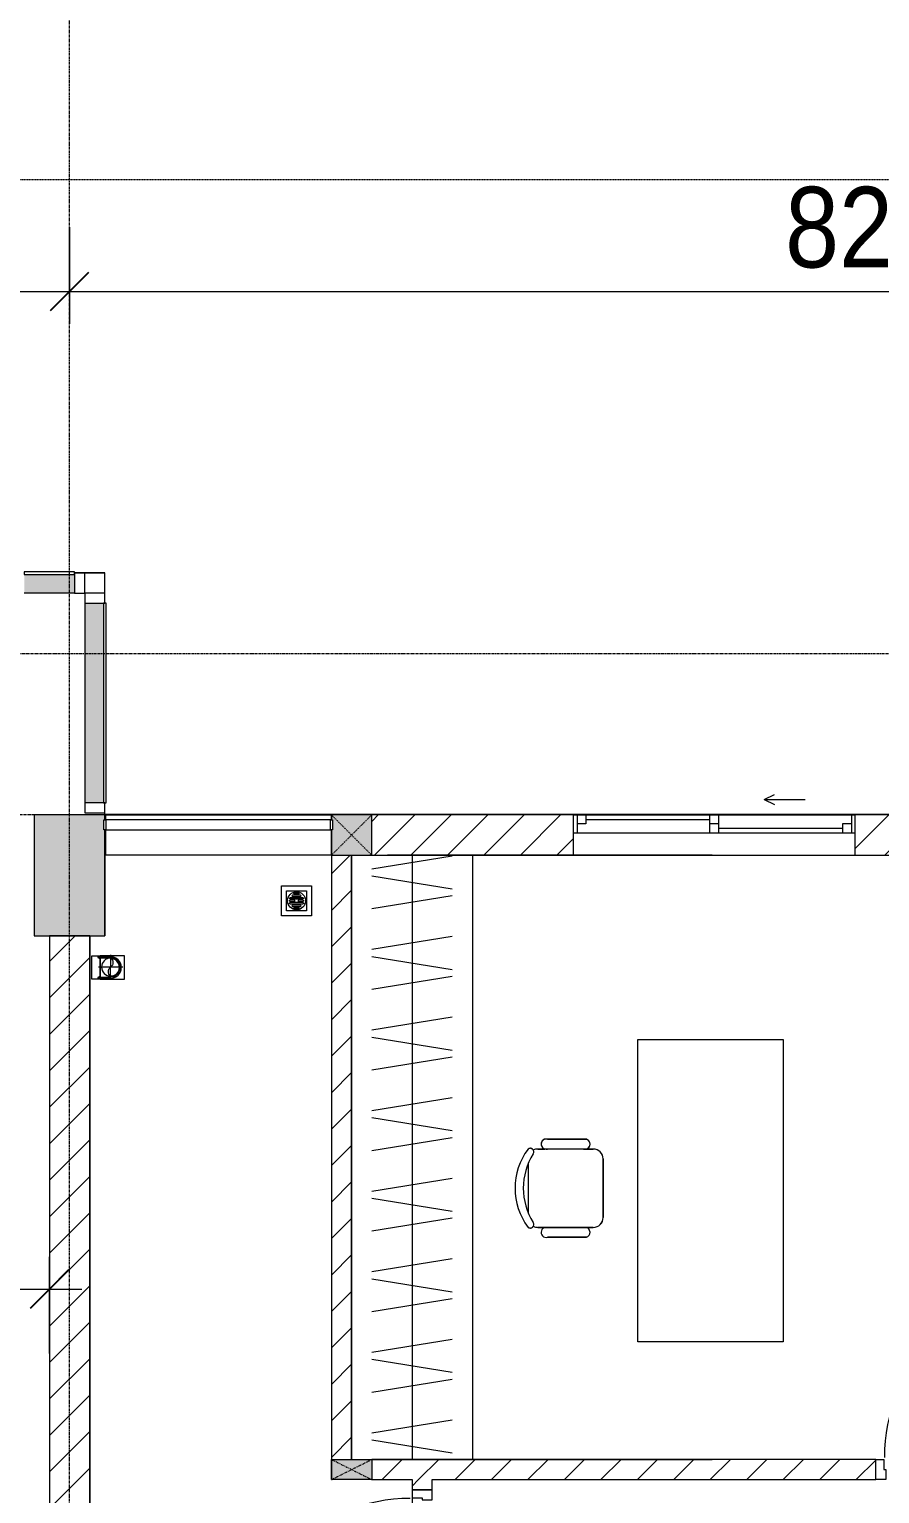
# Model space of a CAD drawing. Header units: millimetres. Extents: x 1591 to 239055, y -15958 to 83255.
# Drawn here: x 179232 to 183454, y 41167 to 48437 of the extents above; entities that cross this region are included whole.
import ezdxf

# ---------------------------------------------------------------- set-up
doc = ezdxf.new("R2010")
doc.units = ezdxf.units.MM
for name, pattern in [('Dash', [6, 3, -3]), ('Dash Dot 3_16_', [7.9375, 4.7625, -1.5875, 0, -1.5875]), ('Grid Line', [22.225, 12.7, -3.175, 3.175, -3.175]), ('IMPORT-CENTER _2_', [40.64, 25.4, -5.08, 5.08, -5.08])]:
    doc.linetypes.add(name, pattern=pattern)
for name, color, linetype, lineweight in [('0-1', 250, 'Continuous', 5), ('A-ANNO-DIMS', 211, 'Continuous', 9), ('A-ANNO-DIMS-160', 211, 'Continuous', 9), ('A-DETL-GENF-1', 9, 'Continuous', 9), ('A-DOOR-1', 254, 'Continuous', 9), ('A-DOOR-2', 9, 'Continuous', 9), ('A-FLOR', 192, 'Continuous', 9), ('A-FLOR-1', 7, 'Continuous', 9), ('A-FLOR-2', 9, 'Continuous', 9), ('A-FLOR-HRAL-1', 254, 'Continuous', 9), ('A-FLOR-HRAL-2', 9, 'Continuous', 9), ('A-GLAZ', 151, 'Continuous', 9), ('A-GLAZ-CURT', 52, 'Continuous', 9), ('A-GLAZ-CWMG', 51, 'Continuous', 9), ('A-GLAZ-CWMG-1', 51, 'Continuous', 18), ('A-WALL-1', 253, 'Continuous', 18), ('A-WALL-2', 9, 'Continuous', 9), ('A-WALL-3', 113, 'Continuous', 18), ('A-WALL-PATT-1', 10, 'Continuous', 9), ('A-WALL-PATT-2', 111, 'Continuous', 9), ('G-ANNO-SYMB-1', 111, 'Dash Dot 3_16_', 18), ('G-IMPT', 8, 'Continuous', 9), ('G-IMPT-2', 8, 'IMPORT-CENTER _2_', 9), ('I-FURN', 30, 'Continuous', 9), ('I-FURN-1', 254, 'Continuous', 9), ('M-EQPM', 50, 'Continuous', 9), ('S-COLS', 52, 'Continuous', 9), ('S-COLS-1', 52, 'Continuous', 5), ('S-COLS-2', 250, 'Continuous', 18), ('S-COLS-3', 254, 'Continuous', 9), ('S-COLS-4', 253, 'Continuous', 18), ('S-COLS-5', 52, 'Continuous', 18), ('S-COLS-HDLN', 52, 'Dash', 9), ('S-COLS-HDLN-1', 9, 'Dash', 9), ('S-GRID-1', 1, 'Grid Line', 9)]:
    doc.layers.add(name, color=color, linetype=linetype, lineweight=lineweight)
doc.styles.add('UTM Avo', font='UTM Avo.ttf', dxfattribs={"width": 0.9, "height": 400})
doc.dimstyles.new('1_Dim_chi_tiet_2_5', dxfattribs={"dimscale": 304.8, "dimtxt": 399.720379, "dimasz": 0.629921, "dimexe": 0.524934, "dimexo": 0.0625, "dimgap": 0.052493, "dimtad": 1, "dimdec": 0, "dimrnd": 5, "dimzin": 0, "dimdsep": 46, "dimtxsty": 'UTM Avo', "dimblk1": 'OBLIQUE', "dimblk2": 'OBLIQUE', "dimsah": 1, "dimcen": 0.09, "dimdle": 0.524934, "dimazin": 0, "dimtfac": 1, "dimtdec": 4, "dimtix": 1, "dimtmove": 0, "dimatfit": 3, "dimfxl": 1.049869, "dimfxlon": 1, "dimtvp": 1, "dimtolj": 1, "dimtzin": 0, "dimarcsym": 2})
pattern_1 = [(45, (0, 0), (-90.50967, 90.50967), [])]
pattern_2 = [(45, (95879.7, 0), (-90.50967, 90.50967), [])]

# ---------------------------------------------------------------- blocks, each defined once
blk = doc.blocks.new('NCV_TKTC_KET CAU_rvt-1-TKCS_MB TẦNG 6-8')
at = {"layer": 'S-COLS-1'}
blk.add_hatch(color=256, dxfattribs=at).paths.add_polyline_path([(83727.6, 43936.9), (83727.6, 44462), (83722.7, 44462), (83722.7, 44512), (83727.6, 44512), (83727.6, 44536.9), (83377.6, 44536.9), (83377.6, 43936.9), (83722.7, 43936.9)])
at = {"layer": 'A-FLOR-1'}
for p, q in [((83732.7, 44536.9), (83727.6, 44536.9)), ((84852.6, 44336.9), (84852.6, 41238.1)), ((85252.5, 41237), (85252.5, 40237.8))]:
    blk.add_line(p, q, dxfattribs=at)
at = {"layer": 'S-COLS-2'}
for p, q in [((83727.6, 44536.9), (83377.6, 44536.9)), ((83377.6, 44536.9), (83377.6, 43936.9)), ((83727.6, 44512), (83727.6, 44536.9)), ((83727.6, 43936.9), (83727.6, 44462)), ((83377.6, 43936.9), (83727.6, 43936.9))]:
    blk.add_line(p, q, dxfattribs=at)
blk = doc.blocks.new('DOOR_CW_01 CANH MO-PANEL KINH - DIW_01-900x2200-CỬA GỖ VÂN LAMINATE-V26-TKCS_MB TẦNG 6-8')
at = {"layer": 'A-DETL-GENF-1'}
for p, q in [((-397, -182), (-397, -62)), ((-397, -62), (-357, -62)), ((-357, -62), (-357, -182)), ((-357, -182), (-397, -182)), ((-397, -196), (-391, -196)), ((-397, -738), (-397, -196)), ((-391, -196), (-391, -182)), ((-391, -182), (-363, -182)), ((-363, -182), (-363, -196)), ((-357, -196), (-363, -196)), ((-357, -196), (-357, -738)), ((-433.9, -711.2), (-427.3, -715.8)), ((-320.1, -711.2), (-326.7, -715.8)), ((-442, -737), (-442, -816.5)), ((-434, -799.5), (-434, -737)), ((-399, -792.2), (-399, -831.8)), ((-397, -792.2), (-399, -792.2)), ((-397, -738), (-391, -738)), ((-357, -752), (-397, -752)), ((-397, -752), (-397, -872)), ((-397, -792.2), (-397, -831.8)), ((-391, -752), (-391, -738)), ((-363, -752), (-391, -752)), ((-357, -738), (-363, -738)), ((-363, -738), (-363, -752)), ((-357, -872), (-357, -752)), ((-357, -792.2), (-357, -831.8)), ((-357, -792.2), (-355, -792.2)), ((-355, -792.2), (-355, -831.8)), ((-320, -799.5), (-320, -737)), ((-312, -737), (-312, -816.5)), ((-399, -820.5), (-438, -820.5)), ((-399, -803.5), (-430, -803.5)), ((-399, -831.8), (-397, -831.8)), ((-397, -872), (-357, -872)), ((-355, -831.8), (-357, -831.8)), ((-355, -803.5), (-324, -803.5)), ((-355, -820.5), (-316, -820.5))]:
    blk.add_line(p, q, dxfattribs=at)
blk.add_circle((-407, -60), 10, dxfattribs=at)
for centre, radius, start, end in [((-407, -60), 814, 268, 0), ((-397, -737), 45, 145, 180), ((-397, -737), 37, 145, 180), ((-357, -737), 37, 0, 35), ((-357, -737), 45, 360, 35), ((-430, -799.5), 4, 180, 270), ((-324, -799.5), 4, 270, 0), ((-438, -816.5), 4, 180, 270), ((-316, -816.5), 4, 270, 0)]:
    blk.add_arc(centre, radius, start, end, dxfattribs=at)
at = {"layer": 'A-DOOR-2'}
for p, q in [((-448.4, 50), (-400, 50)), ((-400, 50), (-400, 0)), ((400, 0), (400, 50)), ((400, 50), (450, 50)), ((450, 50), (450, -50)), ((-410, -50), (-448.4, -50)), ((-410, 0), (-410, -50)), ((-400, 0), (-410, 0)), ((-407, -50), (-382, -50)), ((410, 0), (400, 0)), ((410, -50), (410, 0)), ((450, -50), (410, -50))]:
    blk.add_line(p, q, dxfattribs=at)
blk = doc.blocks.new('TU DO LV A - TU DO LV A-V39-TKCS_MB TẦNG 6-8')
at = {"layer": 'I-FURN'}
for p, q in [((0, 0), (3000, 0)), ((4.3, -101), (68.9, -499)), ((169, -101), (104.4, -499)), ((202.5, -101), (267.1, -499)), ((404.3, -101), (468.9, -499)), ((569, -101), (504.4, -499)), ((602.5, -101), (667.1, -499)), ((804.3, -101), (868.9, -499)), ((969, -101), (904.4, -499)), ((1002.5, -101), (1067.1, -499)), ((1204.3, -101), (1268.9, -499)), ((1369, -101), (1304.4, -499)), ((1402.5, -101), (1467.1, -499)), ((1604.3, -101), (1668.9, -499)), ((1769, -101), (1704.4, -499)), ((1802.5, -101), (1867.1, -499)), ((2004.3, -101), (2068.9, -499)), ((2169, -101), (2104.4, -499)), ((2202.5, -101), (2267.1, -499)), ((2404.3, -101), (2468.9, -499)), ((2569, -101), (2504.4, -499)), ((2602.5, -101), (2667.1, -499)), ((2804.3, -101), (2868.9, -499)), ((2969, -101), (2904.4, -499)), ((0, -300), (3000, -300))]:
    blk.add_line(p, q, dxfattribs=at)
at = {"layer": 'I-FURN-1'}
blk.add_line((0, 0), (3000, 0), dxfattribs=at)
blk = doc.blocks.new('BAN LV A - BAN LV A_dwg_ban hoc2-348006-TKCS_MB TẦNG 6-8')
at = {"layer": 'I-FURN'}
for p, q in [((145.8, 437.4), (-145.8, 437.4)), ((-194.4, 388.8), (-194.4, 113.4)), ((194.4, 113.4), (194.4, 388.8)), ((-243, 354.4), (-243, 162)), ((194.4, 351.4), (194.4, 150.8)), ((243.7, 162), (243.7, 354.4)), ((-120.5, 64.8), (120.5, 64.8))]:
    blk.add_line(p, q, dxfattribs=at)
at = {"layer": 'I-FURN', "flags": 128}
blk.add_lwpolyline([(-737.8, 610.5), (-737.8, 1330.5), (-154.9, 1330.5), (762.2, 1330.5), (762.2, 610.5)], close=True, dxfattribs=at)
at = {"layer": 'I-FURN'}
for centre, radius, start, end in [((-145.8, 388.8), 48.6, 90, 180), ((145.8, 388.8), 48.6, 360, 90), ((-218.7, 347.3), 25.3, 343.7398, 163.7398), ((219.4, 347.3), 25.3, 16.2602, 170.70537), ((-218.7, 154.9), 25.3, 163.7398, 16.2602), ((219.4, 154.9), 25.3, 189.29463, 16.2602), ((-180.2, 75.4), 17.8, 57.97259, 216.69006), ((-145.8, 113.4), 48.6, 180, 207.58444), ((0, 359.3), 318.2, 237.57575, 302.42425), ((180.2, 75.4), 17.8, 323.30994, 122.02741), ((145.8, 113.4), 48.6, 332.41556, 0), ((0, 324), 324, 233.1301, 306.8699)]:
    blk.add_arc(centre, radius, start, end, dxfattribs=at)
blk = doc.blocks.new('BAN LV A - BAN LV A_dwg-348005-TKCS_MB TẦNG 6-8')
at = {"extrusion": (0, 0, -1), "zscale": -1, "rotation": 180}
blk.add_blockref('BAN LV A - BAN LV A_dwg_ban hoc2-348006-TKCS_MB TẦNG 6-8', (-729, 1383.7), dxfattribs=at)
blk = doc.blocks.new('BAN LV A - BAN LV A-401069-TKCS_MB TẦNG 6-8')
at = {"layer": 'I-FURN-1'}
for p, q in [((-8.8, -53.2), (1491.2, -53.2)), ((-8.8, -773.2), (-8.8, -53.2)), ((1491.2, -53.2), (1491.2, -773.2)), ((1491.2, -773.2), (-8.8, -773.2)), ((534.6, -1029.3), (534.6, -994.9)), ((583.2, -946.3), (874.8, -946.3)), ((923.4, -994.9), (923.4, -1032.3)), ((486, -1221.7), (486, -1029.3)), ((972.7, -1029.3), (972.7, -1221.7)), ((534.6, -1270.3), (534.6, -1235.9)), ((923.4, -1232.9), (923.4, -1270.3))]:
    blk.add_line(p, q, dxfattribs=at)
for centre, radius, start, end in [((510.3, -1036.4), 25.3, 16.2602, 163.7398), ((583.2, -994.9), 48.6, 90, 180), ((874.8, -994.9), 48.6, 0, 90), ((948.4, -1036.4), 25.3, 16.2602, 170.70537), ((510.3, -1228.8), 25.3, 163.7398, 343.7398), ((948.4, -1228.8), 25.3, 189.29463, 16.2602), ((548.9, -1308.3), 17.8, 119.40397, 216.69006), ((583.2, -1270.3), 48.6, 180, 207.58444), ((874.8, -1270.3), 48.6, 332.41556, 0), ((909.2, -1308.3), 17.8, 323.30994, 60.59603), ((729, -1059.7), 324, 233.1301, 306.8699)]:
    blk.add_arc(centre, radius, start, end, dxfattribs=at)
at = {"extrusion": (0, 0, -1), "zscale": -1, "rotation": 180}
blk.add_blockref('BAN LV A - BAN LV A_dwg-348005-TKCS_MB TẦNG 6-8', (0, 0), dxfattribs=at)
blk = doc.blocks.new('Railing - 50 x 10mm-901205-TKCS_MB TẦNG 6-8')
at = {"layer": 'A-FLOR-HRAL-2'}
for p, q in [((25, 5), (-25, 5)), ((-25, 5), (-25, -5)), ((25, -5), (25, 5)), ((-25, -5), (25, -5))]:
    blk.add_line(p, q, dxfattribs=at)
blk = doc.blocks.new('Railing - Railing-990164-TKCS_MB TẦNG 6-8')
at = {"layer": 'A-FLOR-HRAL-2'}
for p, q in [((61939.2, 35251.3), (60824.2, 35251.3)), ((60824.2, 35201.3), (61939.2, 35201.3))]:
    blk.add_line(p, q, dxfattribs=at)
at = {"extrusion": (0, 0, -1), "zscale": -1, "rotation": 270}
for p in [(-60819.2, 35226.3), (-61944.2, 35226.3)]:
    blk.add_blockref('Railing - 50 x 10mm-901205-TKCS_MB TẦNG 6-8', p, dxfattribs=at)
blk = doc.blocks.new('G1_SOF - BO TRU - 100x200-746114-TKCS_MB TẦNG 6-8')
at = {"layer": 'S-COLS'}
blk.add_hatch(color=256, dxfattribs=at).paths.add_polyline_path([(50, -100), (50, 100), (-50, 100), (-50, -100)])
at = {"layer": 'S-COLS-4'}
for p, q in [((-50, 100), (50, 100)), ((-50, -100), (-50, 100)), ((50, 100), (50, -100)), ((50, -100), (-50, -100))]:
    blk.add_line(p, q, dxfattribs=at)
at = {"layer": 'S-COLS-HDLN-1'}
for p, q in [((50, -100), (-50, 100)), ((-50, -100), (50, 100))]:
    blk.add_line(p, q, dxfattribs=at)
blk = doc.blocks.new('DOOR_CW_01 CANH MO-PANEL KINH - DIG_01-900x2200-CỬA NHÔM KÍNH-901226-TKCS_MB TẦNG 6-8')
at = {"layer": 'A-DETL-GENF-1'}
for p, q in [((-442, 737), (-442, 816.5)), ((-399, 820.5), (-438, 820.5)), ((-399, 803.5), (-430, 803.5)), ((-399, 831.8), (-397, 831.8)), ((-399, 792.2), (-399, 831.8)), ((-397, 872), (-357, 872)), ((-397, 752), (-397, 872)), ((-397, 792.2), (-397, 831.8)), ((-357, 872), (-357, 752)), ((-357, 792.2), (-357, 831.8)), ((-355, 831.8), (-357, 831.8)), ((-355, 792.2), (-355, 831.8)), ((-355, 820.5), (-316, 820.5)), ((-355, 803.5), (-324, 803.5)), ((-312, 737), (-312, 816.5)), ((-434, 799.5), (-434, 737)), ((-397, 792.2), (-399, 792.2)), ((-357, 752), (-397, 752)), ((-397, 738), (-391, 738)), ((-397, 738), (-397, 196)), ((-363, 752), (-391, 752)), ((-391, 752), (-391, 738)), ((-363, 738), (-363, 752)), ((-357, 738), (-363, 738)), ((-357, 792.2), (-355, 792.2)), ((-357, 196), (-357, 738)), ((-320, 799.5), (-320, 737)), ((-433.9, 711.2), (-427.3, 715.8)), ((-320.1, 711.2), (-326.7, 715.8)), ((-397, 196), (-391, 196)), ((-357, 182), (-397, 182)), ((-397, 182), (-397, 62)), ((-391, 196), (-391, 182)), ((-391, 182), (-363, 182)), ((-357, 196), (-363, 196)), ((-363, 182), (-363, 196)), ((-357, 62), (-357, 182)), ((-397, 62), (-357, 62))]:
    blk.add_line(p, q, dxfattribs=at)
blk.add_circle((-407, 60), 10, dxfattribs=at)
for centre, radius, start, end in [((-407, 60), 814, 360, 92), ((-438, 816.5), 4, 90, 180), ((-430, 799.5), 4, 90, 180), ((-324, 799.5), 4, 360, 90), ((-316, 816.5), 4, 0, 90), ((-397, 737), 45, 180, 215), ((-397, 737), 37, 180, 215), ((-357, 737), 37, 325, 0), ((-357, 737), 45, 325, 0)]:
    blk.add_arc(centre, radius, start, end, dxfattribs=at)
at = {"layer": 'A-DOOR-2'}
for p, q in [((-410, 50), (-450, 50)), ((-450, 50), (-450, -50)), ((-410, 0), (-410, 50)), ((-400, 0), (-410, 0)), ((-407, 50), (-382, 50)), ((-400, -50), (-400, 0)), ((410, 0), (400, 0)), ((400, 0), (400, -50)), ((450, 50), (410, 50)), ((410, 50), (410, 0)), ((450, -50), (450, 50)), ((-450, -50), (-400, -50)), ((400, -50), (450, -50))]:
    blk.add_line(p, q, dxfattribs=at)
blk = doc.blocks.new('NCV_TKTC_TANG 6 - 8_rvt-2-TKCS_MB TẦNG 6-8')
at = {"layer": 'A-WALL-PATT-1'}
h = blk.add_hatch(dxfattribs=at)
h.set_pattern_fill('FP_1', color=256, style=0, pattern_type=2)
h.set_pattern_definition(pattern_1)
h.paths.add_polyline_path([(84852.7, 41336.9), (84952.7, 41336.9), (84952.7, 44336.9), (84852.7, 44336.9), (84852.7, 42667.4)])
h = blk.add_hatch(dxfattribs=at)
h.set_pattern_fill('FP_1', color=256, style=0, pattern_type=2)
h.set_pattern_definition(pattern_1)
h.paths.add_polyline_path([(85352.7, 41236.9), (87554.3, 41236.9), (87554.3, 41336.9), (85052.7, 41336.9), (85052.7, 41236.9), (85252.7, 41236.9)])
h = blk.add_hatch(dxfattribs=at)
h.set_pattern_fill('FP_1', color=256, style=0, pattern_type=2)
h.set_pattern_definition(pattern_1)
h.paths.add_polyline_path([(85352.7, 40236.9), (85352.7, 40286.9), (85252.7, 40286.9), (85252.7, 40236.9)])
h.paths.add_polyline_path([(85352.7, 41186.9), (85352.7, 41236.9), (85252.7, 41236.9), (85252.7, 41186.9)])
at = {"layer": 'A-FLOR-2'}
for p, q in [((83732.7, 44336.9), (83727.7, 44336.9)), ((83727.7, 44336.9), (83727.7, 43936.9)), ((84952.7, 44336.9), (84952.7, 41336.9)), ((85552.7, 44336.9), (85130.2, 44336.9)), ((86052.6, 44336.9), (85552.7, 44336.9)), ((86742.2, 44336.9), (86052.6, 44336.9)), ((83652.7, 43936.9), (83652.7, 40536.9)), ((84952.7, 41336.9), (85052.7, 41336.9)), ((85052.7, 41336.9), (85552.7, 41336.9)), ((85552.7, 41336.9), (86742.2, 41336.9))]:
    blk.add_line(p, q, dxfattribs=at)
at = {"layer": 'A-WALL-1'}
for p, q in [((84852.7, 44336.9), (84852.7, 41336.9)), ((84952.7, 41336.9), (84952.7, 44336.9)), ((87554.3, 41336.9), (85052.7, 41336.9)), ((87554.3, 41236.9), (87554.3, 41336.9)), ((85052.7, 41236.9), (85252.7, 41236.9)), ((85252.7, 41236.9), (85252.7, 41186.9)), ((85352.7, 41236.9), (87554.3, 41236.9)), ((85352.7, 41186.9), (85352.7, 41236.9)), ((85252.7, 41186.9), (85352.7, 41186.9))]:
    blk.add_line(p, q, dxfattribs=at)
at = {"layer": 'A-WALL-2'}
for p, q in [((83732.7, 44536.9), (84852.3, 44536.9)), ((83732.7, 44512), (83732.7, 44536.9)), ((84852.3, 44512), (84852.3, 44536.9)), ((83732.7, 44336.9), (83732.7, 44462)), ((84852.3, 44336.9), (84852.3, 44462)), ((84852.3, 44336.9), (83732.7, 44336.9))]:
    blk.add_line(p, q, dxfattribs=at)
at = {"layer": 'A-DOOR-1'}
for name, p, rotation in [('DOOR_CW_01 CANH MO-PANEL KINH - DIW_01-900x2200-CỬA GỖ VÂN LAMINATE-V26-TKCS_MB TẦNG 6-8', (88004.3, 41286.9), 180), ('DOOR_CW_01 CANH MO-PANEL KINH - DIG_01-900x2200-CỬA NHÔM KÍNH-901226-TKCS_MB TẦNG 6-8', (85302.7, 40736.9), 90.0000000000011)]:
    blk.add_blockref(name, p, dxfattribs=dict(at, rotation=rotation))
at = {"layer": 'A-FLOR-HRAL-1'}
blk.add_blockref('Railing - Railing-990164-TKCS_MB TẦNG 6-8', (22908.5, 9260.7), dxfattribs=at)
at = {"layer": 'I-FURN-1'}
for name, p, rotation in [('TU DO LV A - TU DO LV A-V39-TKCS_MB TẦNG 6-8', (85552.7, 44336.9), 270.0000000000002), ('BAN LV A - BAN LV A-401069-TKCS_MB TẦNG 6-8', (87147.5, 43412.7), 270.0000000000005)]:
    blk.add_blockref(name, p, dxfattribs=dict(at, rotation=rotation))
at = {"layer": 'S-COLS-3', "rotation": 270.0000000000007}
blk.add_blockref('G1_SOF - BO TRU - 100x200-746114-TKCS_MB TẦNG 6-8', (84952.7, 41286.9), dxfattribs=at)
blk = doc.blocks.new('G1_SOF - BO TRU - 200x200-V12-TKCS_MB TẦNG 6-8')
at = {"layer": 'S-COLS'}
blk.add_hatch(color=256, dxfattribs=at).paths.add_polyline_path([(-95, -100), (100, -100), (100, 100), (-100, 100), (-100, 75.1), (-95, 75.1), (-95, 25.1), (-100, 25.1), (-100, -100)])
at = {"layer": 'S-COLS-5'}
for p, q in [((100, 100), (-100, 100)), ((-100, 100), (-100, 75.1)), ((100, -100), (100, 100)), ((-100, 25.1), (-100, -100)), ((-100, -100), (100, -100))]:
    blk.add_line(p, q, dxfattribs=at)
at = {"layer": 'S-COLS-HDLN'}
for p, q in [((100, 100), (-100, -100)), ((-100, 100), (100, -100))]:
    blk.add_line(p, q, dxfattribs=at)
blk = doc.blocks.new('TKTC_XREF_251221_MB TANG 2-7 - TKTC_XREF_260130_MB TANG 2-5_dwg_THU NUOC - THU NUOC-444531-TKCS_MB TẦNG 1-4746810-TKCS_MB TẦNG 6-8')
at = {"layer": 'G-IMPT'}
for p, q in [((-23.3, 10.8), (40.9, 10.8)), ((40.9, 4.8), (-23.3, 4.8)), ((-11, 23.3), (28.5, 23.3)), ((28.5, 17.3), (-11, 17.3)), ((-1.1, 35.6), (18.5, 35.6)), ((18.5, 29.6), (-1.1, 29.6)), ((-23.3, -13.6), (40.9, -13.6)), ((40.9, -19.6), (-23.3, -19.6)), ((-11, -26.1), (28.5, -26.1)), ((28.5, -32.1), (-11, -32.1)), ((-1.1, -38.5), (18.5, -38.5)), ((18.5, -44.5), (-1.1, -44.5))]:
    blk.add_line(p, q, dxfattribs=at)
at = {"layer": 'G-IMPT', "flags": 128}
for points in [[(83.7, -79.4), (83.7, 70.6), (-66.3, 70.6), (-66.3, -79.4)], [(58.7, -54.4), (58.7, 45.6), (-41.3, 45.6), (-41.3, -54.4)]]:
    blk.add_lwpolyline(points, close=True, dxfattribs=at)
for points in [[(-23.3, -1.2), (0.7, -1.2), (0.7, -7.2), (-23.3, -7.2)], [(40.9, -7.2), (16.7, -7.2), (16.7, -1.2), (40.9, -1.2)]]:
    blk.add_lwpolyline(points, dxfattribs=at)
at = {"layer": 'G-IMPT'}
for centre, radius, start, end in [((8.7, -4.4), 45, 360, 180), ((8.7, -4.4), 45, 360, 180), ((-23.3, 7.8), 3, 90, 270), ((-11, 20.3), 3, 90, 270), ((-1.1, 32.6), 3, 90, 270), ((18.5, 32.6), 3, 270, 90), ((28.5, 20.3), 3, 270, 90), ((40.9, 7.8), 3, 270, 90), ((8.7, -4.4), 45, 180, 360), ((8.7, -4.4), 45, 180, 360), ((-23.3, -4.2), 3, 90, 270), ((-23.3, -16.6), 3, 90, 270), ((-11, -29.1), 3, 90, 270), ((-1.1, -41.5), 3, 90, 270), ((18.5, -41.5), 3, 270, 90), ((28.5, -29.1), 3, 270, 90), ((40.9, -4.2), 3, 270, 90), ((40.9, -16.6), 3, 270, 90)]:
    blk.add_arc(centre, radius, start, end, dxfattribs=at)
blk = doc.blocks.new('TKTC_XREF_251221_MB TANG 2-7 - TKTC_XREF_260130_MB TANG 2-5_dwg_$cc-4746806-TKCS_MB TẦNG 6-8')
at = {"layer": 'G-IMPT-2'}
for p, q in [((-0.673, 0), (0.673, 0)), ((0, -0.673), (0, 0.673))]:
    blk.add_line(p, q, dxfattribs=at)
at = {"layer": 'M-EQPM'}
blk.add_circle((0, 0), 0.5, dxfattribs=at)
for centre, radius, start, end in [((0, 0), 0.5, 90, 270), ((0.188, 0.25), 0.313, 126.8699, 233.1301), ((-0.188, -0.25), 0.313, 306.8699, 53.1301)]:
    blk.add_arc(centre, radius, start, end, dxfattribs=at)
blk = doc.blocks.new('TKTC_XREF_251221_MB TANG 2-7 - TKTC_XREF_260130_MB TANG 2-5_dwg_CUM U_DN100-4746796-TKCS_MB TẦNG 6-8')
at = {"layer": 'G-IMPT'}
blk.add_hatch(color=256, dxfattribs=at).paths.add_polyline_path([(0, 61), (0, 57), (14.8, 55.1), (28.5, 49.4), (40.3, 40.3), (49.4, 28.5), (55.1, 14.8), (57, 0), (55.1, -14.8), (49.4, -28.5), (40.3, -40.3), (28.5, -49.4), (14.8, -55.1), (0, -57), (0, -61), (15.8, -58.9), (30.5, -52.8), (43.1, -43.1), (52.8, -30.5), (58.9, -15.8), (61, 0), (58.9, 15.8), (52.8, 30.5), (43.1, 43.1), (30.5, 52.8), (15.8, 58.9)])
for p, q in [((-79.1, 66.6), (-79.1, 63.4)), ((-76.6, 66.6), (-76.6, 63.4)), ((-74.6, 66.6), (-74.6, 63.4)), ((-72.7, 69.3), (-72.7, 60.7)), ((-66.9, 67.9), (-71.7, 67.9)), ((-66.9, 62.1), (-71.7, 62.1)), ((-65, 69), (0, 69)), ((-79.1, -63.4), (-79.1, -66.6)), ((-76.6, -63.4), (-76.6, -66.6)), ((-74.6, -63.4), (-74.6, -66.6)), ((-72.7, -60.7), (-72.7, -69.3)), ((-66.9, -62.1), (-71.7, -62.1)), ((-66.9, -67.9), (-71.7, -67.9)), ((-65, -69), (0, -69))]:
    blk.add_line(p, q, dxfattribs=at)
at = {"layer": 'G-IMPT', "flags": 128}
for points in [[(-72.7, 67.6), (-78.1, 67.6), (-78.1, 62.4), (-72.7, 62.4)], [(-71.7, 59.2), (-66.9, 59.2), (-66.9, 70.8), (-71.7, 70.8)], [(-66.9, 70.8), (-66.9, 72.7), (-65, 72.7), (-65, 57.3), (-66.9, 57.3), (-66.9, 59.2)], [(-65, 61), (0, 61), (0, 57)], [(-72.7, -62.4), (-78.1, -62.4), (-78.1, -67.6), (-72.7, -67.6)], [(-71.7, -70.8), (-66.9, -70.8), (-66.9, -59.2), (-71.7, -59.2)], [(-66.9, -59.2), (-66.9, -57.3), (-65, -57.3), (-65, -72.7), (-66.9, -72.7), (-66.9, -70.8)], [(-65, -61), (0, -61), (0, -57)]]:
    blk.add_lwpolyline(points, dxfattribs=at)
at = {"layer": 'G-IMPT'}
for centre, radius, start, end in [((-78.1, 66.6), 0.96, 90, 180), ((-78.1, 63.4), 0.96, 180, 270), ((-71.1, 69.3), 1.56, 112.61986, 247.38014), ((-67.9, 65), 4.8, 143.1301, 216.8699), ((-71.1, 60.7), 1.56, 112.61986, 247.38014), ((0, 0), 69, 270, 90), ((0, 0), 61, 270, 90), ((0, 0), 57, 270, 90), ((-78.1, -63.4), 0.96, 90, 180), ((-78.1, -66.6), 0.96, 180, 270), ((-71.1, -60.7), 1.56, 112.61986, 247.38014), ((-67.9, -65), 4.8, 143.1301, 216.8699), ((-71.1, -69.3), 1.56, 112.61986, 247.38014)]:
    blk.add_arc(centre, radius, start, end, dxfattribs=at)
blk = doc.blocks.new('TKTC_XREF_251221_MB TANG 2-7 - TKTC_XREF_251221_MB TANG 2-7-2039446-TKCS_MB TẦNG 6-8')
at = {"layer": 'M-EQPM'}
for p, q in [((50075, 28502.1), (49925, 28502.1)), ((50075, 28400.4), (50075, 28502.1)), ((50075, 27302.1), (50075, 27310)), ((54800, 27302.1), (50075, 27302.1)), ((50011, 26600.1), (50051, 26600.1)), ((50011, 26484.2), (50011, 26600.1)), ((50051, 26601.8), (50171, 26601.8)), ((50051, 26600.1), (50051, 26484.2)), ((50051, 26482.2), (50051, 26600.1)), ((50171, 26601.8), (50171, 26482.2)), ((50051, 26484.2), (50011, 26484.2)), ((50171, 26482.2), (50051, 26482.2))]:
    blk.add_line(p, q, dxfattribs=at)
at = {"extrusion": (0, 0, -1), "zscale": -1}
blk.add_blockref('TKTC_XREF_251221_MB TANG 2-7 - TKTC_XREF_260130_MB TANG 2-5_dwg_THU NUOC - THU NUOC-444531-TKCS_MB TẦNG 1-4746810-TKCS_MB TẦNG 6-8', (-51035.4, 26877.9), dxfattribs=at)
at = {"xscale": 0.7894736842105242, "yscale": 0.7894736842105242, "zscale": 0.7894736842105242}
blk.add_blockref('TKTC_XREF_251221_MB TANG 2-7 - TKTC_XREF_260130_MB TANG 2-5_dwg_CUM U_DN100-4746796-TKCS_MB TẦNG 6-8', (50102.3, 26542.5), dxfattribs=at)
at = {"extrusion": (0, 0, -1), "xscale": 90.00000000005068, "yscale": 90.00000000005068, "zscale": -90.00000000005069, "rotation": 0.3740267799372842}
blk.add_blockref('TKTC_XREF_251221_MB TANG 2-7 - TKTC_XREF_260130_MB TANG 2-5_dwg_$cc-4746806-TKCS_MB TẦNG 6-8', (-50103.9, 26544.2), dxfattribs=at)
blk = doc.blocks.new('1_FAMILY RVT - W01-WxH 1400x1400xmm-389822-TKCS_MB TẦNG 6-8')
at = {"layer": 'A-GLAZ'}
for p, q in [((248.4, 172.39), (299.2, 197.79)), ((248.4, 172.39), (299.2, 146.99)), ((248.4, 172.39), (451.6, 172.39)), ((-700, 96.19), (-700, -103.81)), ((700, 96.19), (-700, 96.19)), ((-700, 96.19), (-636.5, 96.19)), ((-680.95, 96.19), (-680.95, 7.29)), ((-636.5, 96.19), (-22.225, 96.19)), ((-636.5, 96.19), (-636.5, 51.74)), ((-636.5, 73.965), (-22.225, 73.965)), ((-22.225, 7.29), (-22.225, 96.19)), ((-22.225, 96.19), (22.225, 96.19)), ((22.225, 96.19), (680.95, 96.19)), ((22.225, 96.19), (22.225, 7.29)), ((680.95, 96.19), (700, 96.19)), ((680.95, 96.19), (680.95, 7.29)), ((700, -103.81), (700, 96.19)), ((-700, 7.29), (-680.95, 7.29)), ((-636.5, 51.74), (-680.95, 51.74)), ((-680.95, 7.29), (-22.225, 7.29)), ((22.225, 51.74), (-22.225, 51.74)), ((-22.225, 7.29), (22.225, 7.29)), ((22.225, 29.515), (636.5, 29.515)), ((22.225, 7.29), (636.5, 7.29)), ((636.5, 51.74), (636.5, 7.29)), ((680.95, 51.74), (636.5, 51.74)), ((636.5, 7.29), (700, 7.29)), ((-700, -103.81), (700, -103.81))]:
    blk.add_line(p, q, dxfattribs=at)
blk = doc.blocks.new('Rectangular Mullion - 50 x 100mm-1838999-TKCS_MB TẦNG 6-8')
at = {"layer": 'A-GLAZ-CWMG-1'}
for p, q in [((-50, 100), (0, 100)), ((-50, 0), (-50, 100)), ((0, 100), (0, 0)), ((0, 0), (-50, 0))]:
    blk.add_line(p, q, dxfattribs=at)
blk = doc.blocks.new('System Panel - Glazed-1901962-TKCS_MB TẦNG 6-8')
at = {"layer": 'A-GLAZ-CURT'}
for p, q in [((125, 6), (-125, 6)), ((-125, 6), (-125, -6)), ((125, -6), (125, 6)), ((-125, -6), (125, -6))]:
    blk.add_line(p, q, dxfattribs=at)
blk = doc.blocks.new('Rectangular Mullion - 50 x 100mm-1901960-TKCS_MB TẦNG 6-8')
at = {"layer": 'A-GLAZ-CWMG'}
blk.add_hatch(color=256, dxfattribs=at).paths.add_polyline_path([(83518.2, 45637), (83577.6, 45637), (83577.6, 45731), (83327.6, 45731), (83327.6, 45637)])
blk.add_line((83577.6, 45637), (83327.6, 45637), dxfattribs=at)
blk = doc.blocks.new('System Panel - Glazed-1903588-TKCS_MB TẦNG 6-8')
at = {"layer": 'A-GLAZ-CURT'}
for p, q in [((495.2, 6), (-495.2, 6)), ((-495.2, 6), (-495.2, -6)), ((495.2, -6), (495.2, 6)), ((-495.2, -6), (495.2, -6))]:
    blk.add_line(p, q, dxfattribs=at)
blk = doc.blocks.new('Rectangular Mullion - 50 x 100mm-1903586-TKCS_MB TẦNG 6-8')
at = {"layer": 'A-GLAZ-CWMG'}
blk.add_hatch(color=256, dxfattribs=at).paths.add_polyline_path([(83721.6, 44596.9), (83721.6, 45587.4), (83627.6, 45587.4), (83627.6, 44596.9)])
blk.add_line((83627.6, 45587.4), (83627.6, 44596.9), dxfattribs=at)
blk = doc.blocks.new('Rectangular Mullion - 50 x 100mm-1286808-TKCS_MB TẦNG 6-8')
at = {"layer": 'A-GLAZ-CWMG-1'}
for p, q in [((-50, 0), (0, 0)), ((-50, -100), (-50, 0)), ((0, 0), (0, -100)), ((0, -100), (-50, -100))]:
    blk.add_line(p, q, dxfattribs=at)
blk = doc.blocks.new('Rectangular Mullion - 50 x 100mm-1286811-TKCS_MB TẦNG 6-8')
at = {"layer": 'A-GLAZ-CWMG-1'}
for p, q in [((0, 0), (-50, 0)), ((-50, 0), (-50, -100)), ((0, -100), (0, 0)), ((-50, -100), (0, -100))]:
    blk.add_line(p, q, dxfattribs=at)
blk = doc.blocks.new('DIMBLOCK45-TKCS_MB TẦNG 6-8')
at = {"layer": 'A-ANNO-DIMS-160'}
for p, q in [((173232.3, 47454.9), (173232.3, 46974.9)), ((173232.3, 47134.9), (173232.3, 47454.9)), ((179432.3, 47454.9), (179432.3, 46974.9)), ((179432.3, 47134.9), (179432.3, 47454.9)), ((173232.3, 47134.9), (179432.3, 47134.9))]:
    blk.add_line(p, q, dxfattribs=at)
at = {"layer": 'A-ANNO-DIMS-160', "lineweight": 25}
for p, q in [((173232.3, 47134.9), (173328.3, 47230.9)), ((179432.3, 47134.9), (179528.3, 47230.9)), ((173232.3, 47134.9), (173136.3, 47038.9)), ((179432.3, 47134.9), (179336.3, 47038.9))]:
    blk.add_line(p, q, dxfattribs=at)
at = {"layer": 'A-ANNO-DIMS-160', "color": 0, "insert": (175784.5, 47654.6), "char_height": 400, "width": 1314.636, "attachment_point": 1, "line_spacing_factor": 1.110334, "style": 'UTM Avo'}
blk.add_mtext('6200', dxfattribs=at)
blk = doc.blocks.new('_Oblique')
at = {"color": 0, "linetype": 'ByBlock', "lineweight": -2}
blk.add_line((-0.5, -0.5), (0.5, 0.5), dxfattribs=at)
blk = doc.blocks.new('DIMBLOCK46-TKCS_MB TẦNG 6-8')
at = {"layer": 'A-ANNO-DIMS-160'}
for p, q in [((179432.3, 47454.9), (179432.3, 46974.9)), ((179432.3, 47134.9), (179432.3, 47454.9)), ((187632.3, 47454.9), (187632.3, 46974.9)), ((187632.3, 47134.9), (187632.3, 47454.9)), ((179432.3, 47134.9), (187632.3, 47134.9))]:
    blk.add_line(p, q, dxfattribs=at)
at = {"layer": 'A-ANNO-DIMS-160', "lineweight": 25}
for p, q in [((179432.3, 47134.9), (179528.3, 47230.9)), ((187632.3, 47134.9), (187728.3, 47230.9)), ((179432.3, 47134.9), (179336.3, 47038.9)), ((187632.3, 47134.9), (187536.3, 47038.9))]:
    blk.add_line(p, q, dxfattribs=at)
at = {"layer": 'A-ANNO-DIMS-160', "color": 0, "insert": (182984.5, 47654.6), "char_height": 400, "width": 1314.636, "attachment_point": 1, "line_spacing_factor": 1.110334, "style": 'UTM Avo'}
blk.add_mtext('8200', dxfattribs=at)
blk = doc.blocks.new('DIMBLOCK66-TKCS_MB TẦNG 6-8')
at = {"layer": 'A-ANNO-DIMS-160'}
for p, q in [((173332.3, 41863.2), (173332.3, 42343.2)), ((179332.3, 41863.2), (179332.3, 42343.2)), ((173172.3, 42183.2), (179492.3, 42183.2)), ((173332.3, 42183.2), (173332.3, 41863.2)), ((179332.3, 42183.2), (179332.3, 41863.2))]:
    blk.add_line(p, q, dxfattribs=at)
at = {"layer": 'A-ANNO-DIMS-160', "lineweight": 25}
for p, q in [((173332.3, 42183.2), (173428.3, 42279.2)), ((179332.3, 42183.2), (179428.3, 42279.2)), ((173332.3, 42183.2), (173236.3, 42087.2)), ((179332.3, 42183.2), (179236.3, 42087.2))]:
    blk.add_line(p, q, dxfattribs=at)
at = {"layer": 'A-ANNO-DIMS-160', "color": 0, "insert": (175784.5, 42702.8), "char_height": 400, "width": 1314.636, "attachment_point": 1, "line_spacing_factor": 1.110334, "style": 'UTM Avo'}
blk.add_mtext('6000', dxfattribs=at)

msp = doc.modelspace()

# ---------------------------------------------------------------- hatches: boundary and pattern name
at = {"layer": 'A-WALL-PATT-2'}
h = msp.add_hatch(dxfattribs=at)
h.set_pattern_fill('FP_1', color=256, style=0, pattern_type=2)
h.set_pattern_definition(pattern_2)
h.paths.add_polyline_path([(184234, 44336.9), (184332.3, 44336.9), (184332.3, 44536.9), (183332.3, 44536.9), (183332.3, 44336.9)])
h.paths.add_polyline_path([(181932.3, 44336.9), (181932.3, 44536.9), (180932.4, 44536.9), (180932.4, 44336.9), (181009.9, 44336.9)])
h.paths.add_polyline_path([(180732.3, 44336.9), (180732.4, 44337), (180732.3, 44462)])
h = msp.add_hatch(dxfattribs=at)
h.set_pattern_fill('FP_1', color=256, style=0, pattern_type=2)
h.set_pattern_definition(pattern_2)
h.paths.add_polyline_path([(179332.3, 40536.9), (179532.3, 40536.9), (179532.3, 43936.9), (179332.3, 43936.9), (179332.3, 42667.4)])

# ---------------------------------------------------------------- linework, layer by layer
at = {"layer": 'A-FLOR'}
for p, q in [((179607.3, 45737.4), (179457.3, 45737.4)), ((179607.3, 45637.4), (179607.3, 45737.4)), ((179607.3, 44536.9), (179607.3, 44546.9))]:
    msp.add_line(p, q, dxfattribs=at)
at = {"layer": 'A-WALL-3'}
for p, q in [((180732.3, 44536.9), (180732.3, 44512)), ((181932.3, 44536.9), (180932.4, 44536.9)), ((184332.3, 44536.9), (183332.3, 44536.9)), ((180732.3, 44462), (180732.3, 44336.9)), ((180932.4, 44336.9), (181932.3, 44336.9)), ((183332.3, 44336.9), (184332.3, 44336.9)), ((179532.3, 43936.9), (179332.3, 43936.9)), ((179332.3, 43936.9), (179332.3, 40536.9)), ((179532.3, 40536.9), (179532.3, 43936.9))]:
    msp.add_line(p, q, dxfattribs=at)
at = {"layer": 'G-ANNO-SYMB-1'}
msp.add_line((124639, 47691.5), (229692.1, 47691.5), dxfattribs=at)
at = {"layer": 'S-GRID-1'}
for p, q in [((179432.3, 19149.4), (179432.3, 77012.5)), ((221768.6, 45336.9), (132338.5, 45336.9)), ((223800.6, 44536.9), (130306.5, 44536.9))]:
    msp.add_line(p, q, dxfattribs=at)

# ---------------------------------------------------------------- block references
at = {"layer": '0-1'}
for name in ['NCV_TKTC_KET CAU_rvt-1-TKCS_MB TẦNG 6-8', 'NCV_TKTC_TANG 6 - 8_rvt-2-TKCS_MB TẦNG 6-8']:
    msp.add_blockref(name, (95879.7, 0), dxfattribs=at)
at = {"layer": 'A-GLAZ'}
msp.add_blockref('1_FAMILY RVT - W01-WxH 1400x1400xmm-389822-TKCS_MB TẦNG 6-8', (182632.3, 44440.7), dxfattribs=at)
at = {"layer": 'A-GLAZ-CURT'}
msp.add_blockref('System Panel - Glazed-1901962-TKCS_MB TẦNG 6-8', (179332.3, 45737), dxfattribs=at)
at = {"layer": 'A-GLAZ-CURT', "rotation": 90}
msp.add_blockref('System Panel - Glazed-1903588-TKCS_MB TẦNG 6-8', (179607.3, 45092.1), dxfattribs=at)
at = {"layer": 'A-GLAZ-CWMG'}
for name in ['Rectangular Mullion - 50 x 100mm-1901960-TKCS_MB TẦNG 6-8', 'Rectangular Mullion - 50 x 100mm-1903586-TKCS_MB TẦNG 6-8']:
    msp.add_blockref(name, (95879.7, 0), dxfattribs=at)
at = {"layer": 'A-GLAZ-CWMG', "extrusion": (0, 0, -1)}
for name, p, rotation in [('Rectangular Mullion - 50 x 100mm-1838999-TKCS_MB TẦNG 6-8', (-179507.3, 45737), 180), ('Rectangular Mullion - 50 x 100mm-1286808-TKCS_MB TẦNG 6-8', (-179607.3, 45637.4), 90)]:
    msp.add_blockref(name, p, dxfattribs=dict(at, rotation=rotation))
at = {"layer": 'A-GLAZ-CWMG', "rotation": 270}
msp.add_blockref('Rectangular Mullion - 50 x 100mm-1286811-TKCS_MB TẦNG 6-8', (179607.3, 44546.9), dxfattribs=at)
at = {"layer": 'M-EQPM'}
msp.add_blockref('TKTC_XREF_251221_MB TANG 2-7 - TKTC_XREF_251221_MB TANG 2-7-2039446-TKCS_MB TẦNG 6-8', (129532.3, 17236.9), dxfattribs=at)
at = {"layer": 'S-COLS'}
msp.add_blockref('G1_SOF - BO TRU - 200x200-V12-TKCS_MB TẦNG 6-8', (180832.4, 44436.9), dxfattribs=at)

# ---------------------------------------------------------------- dimensions: what is measured, and where the dimension line sits
at = {"layer": 'A-ANNO-DIMS'}
for base, p1, p2, override, picture, middle in [((179432.3, 47134.9), (173232.3, 47454.9), (179432.3, 47454.9), {"dimpost": '<>', "dimfxl": 6200}, 'DIMBLOCK45-TKCS_MB TẦNG 6-8', (176332.3, 47357.9)), ((187632.3, 47134.9), (179432.3, 47454.9), (187632.3, 47454.9), {"dimpost": '<>', "dimfxl": 8200}, 'DIMBLOCK46-TKCS_MB TẦNG 6-8', (183532.3, 47357.9)), ((179332.3, 42183.2), (173332.3, 41863.2), (179332.3, 41863.2), {"dimpost": '<>', "dimfxl": 6000}, 'DIMBLOCK66-TKCS_MB TẦNG 6-8', (176332.3, 42406.2))]:
    dim = msp.add_linear_dim(base=base, p1=p1, p2=p2, dimstyle='1_Dim_chi_tiet_2_5', override=override, dxfattribs=at)
    dim.commit()
    dim.dimension.update_dxf_attribs({"geometry": picture, "text_midpoint": middle})

doc.saveas('drawing.dxf')
